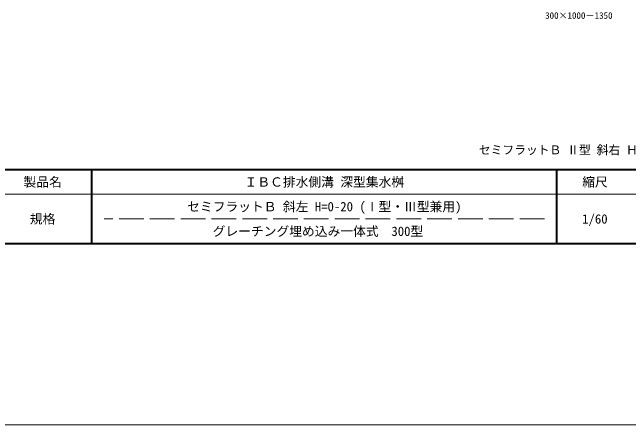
# Model space of a CAD drawing. Units: millimetres at full size; details may follow other scales. Extents: x -1809 to 57027, y -20349 to 17321.
# Drawn here: x 15006 to 22506, y -20349 to -15332 of the extents above; entities that cross this region are included whole.
import ezdxf
from ezdxf.enums import TextEntityAlignment as Align

# ---------------------------------------------------------------- set-up
doc = ezdxf.new("R2010")
doc.units = ezdxf.units.MM
doc.header["$LTSCALE"] = 50
doc.linetypes.add('DASHED', pattern=[7.5, 6, -1.5])
doc.layers.add('図枠', color=7, linetype='Continuous', lineweight=5)
doc.layers.add('文字', color=7, linetype='Continuous')
doc.styles.add('ＭＳ ゴシック', font='')
doc.styles.add('ＭＳ 明朝', font='')
doc.styles.get('ＭＳ ゴシック').set_extended_font_data('MS Gothic')
doc.styles.get('ＭＳ 明朝').set_extended_font_data('MS Mincho')

msp = doc.modelspace()

# ---------------------------------------------------------------- linework, layer by layer
at = {"layer": '図枠', "lineweight": 40}
for p, q in [((1200, -17246.05), (24600, -17246.05)), ((15975, -18146.05), (15975, -17246.05)), ((21630, -18146.05), (21630, -17246.05)), ((1200, -18146.05), (24600, -18146.05))]:
    msp.add_line(p, q, dxfattribs=at)
at = {"layer": '図枠', "lineweight": 13}
msp.add_line((24600, -17546.05), (14775, -17546.05), dxfattribs=at)
at = {"layer": '図枠', "linetype": 'DASHED', "lineweight": 9}
msp.add_line((21480, -17846.05), (16125, -17846.05), dxfattribs=at)
at = {"layer": '図枠', "color": 1, "lineweight": 20}
msp.add_line((-1809.12, -20349.36), (57027.36, -20349.36), dxfattribs=at)

# ---------------------------------------------------------------- texts
at = {"layer": '図枠', "style": 'ＭＳ ゴシック'}
for s, p in [('製品名', (15375, -17396.05)), ('ＩＢＣ排水側溝 深型集水桝', (18802.5, -17396.05)), ('縮尺', (22095, -17396.05)), ('セミフラットＢ 斜左 H=0-20 (Ⅰ型・Ⅲ型兼用)', (18802.5, -17696.05)), ('規格', (15375, -17846.05)), ('1/60', (22095, -17846.05)), ('グレーチング埋め込み一体式\u3000300型\u3000', (18802.5, -17996.05))]:
    msp.add_text(s, height=113.9, dxfattribs=at).set_placement(p, align=Align.MIDDLE_CENTER)
at = {"layer": '文字', "style": 'ＭＳ 明朝'}
for s, height, p in [('300×1000－1350', 80.06, (21899.52, -15371.03)), ('セミフラットＢ Ⅱ型 斜右 Ｈ＝０－２０は左と左右対称', 105.1, (22510.53, -17006.77))]:
    msp.add_text(s, height=height, dxfattribs=at).set_placement(p, align=Align.MIDDLE_CENTER)

doc.saveas('drawing.dxf')
